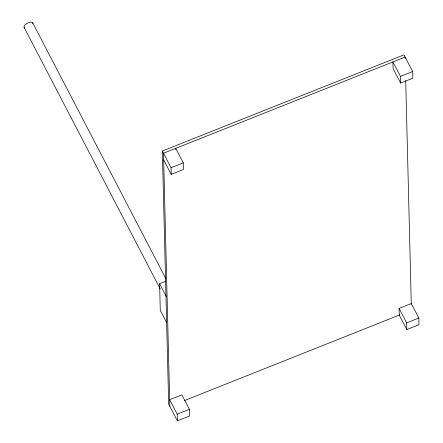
<?xml version="1.0" encoding="UTF-8"?>
<svg xmlns="http://www.w3.org/2000/svg" width="443" height="443" viewBox="0 0 443 443"><rect width="100%" height="100%" fill="white"/><g stroke="black" fill="none" stroke-linecap="round" stroke-linejoin="round"><path stroke-width="0.66" d="M177.383 420.85L177.217 414.172L169.658 399.713L181.863 394.857L189.427 409.315L189.593 415.994L177.383 420.85L168.672 404.193L162.343 151.019L403.966 54.871L412.677 71.528L412.843 78.206L400.638 83.068L393.074 68.604L392.908 61.931L400.466 76.39L400.638 83.068M183.258 162.819L183.43 169.497L171.219 174.354L171.053 167.681L183.258 162.819L175.699 148.361L175.733 149.695M400.466 76.39L412.677 71.528M166.679 322.676L160.277 310.421L159.607 283.719L165.981 281.183M399.071 308.422L411.281 303.566L418.84 318.024L419.006 324.702L406.801 329.559L399.243 315.1L399.071 308.422L406.635 322.881L406.801 329.559M184.604 400.511L399.879 314.846M177.217 414.172L189.427 409.315M406.635 322.881L418.84 318.024M162.343 151.019L171.053 167.681M163.661 159.895L171.219 174.354M159.607 283.719L166.335 296.583M32.76 22.942L165.743 278.442M24.088 27.366L160.266 288.991M405.151 58.454L405.118 57.069L163.495 153.217L169.824 406.392M405.705 80.587L411.292 304.014M24.775 27.975A4.867 2.237 -27.7 0 1 27.488 23.119A4.867 2.237 -27.7 0 1 32.788 23.889"/></g></svg>
